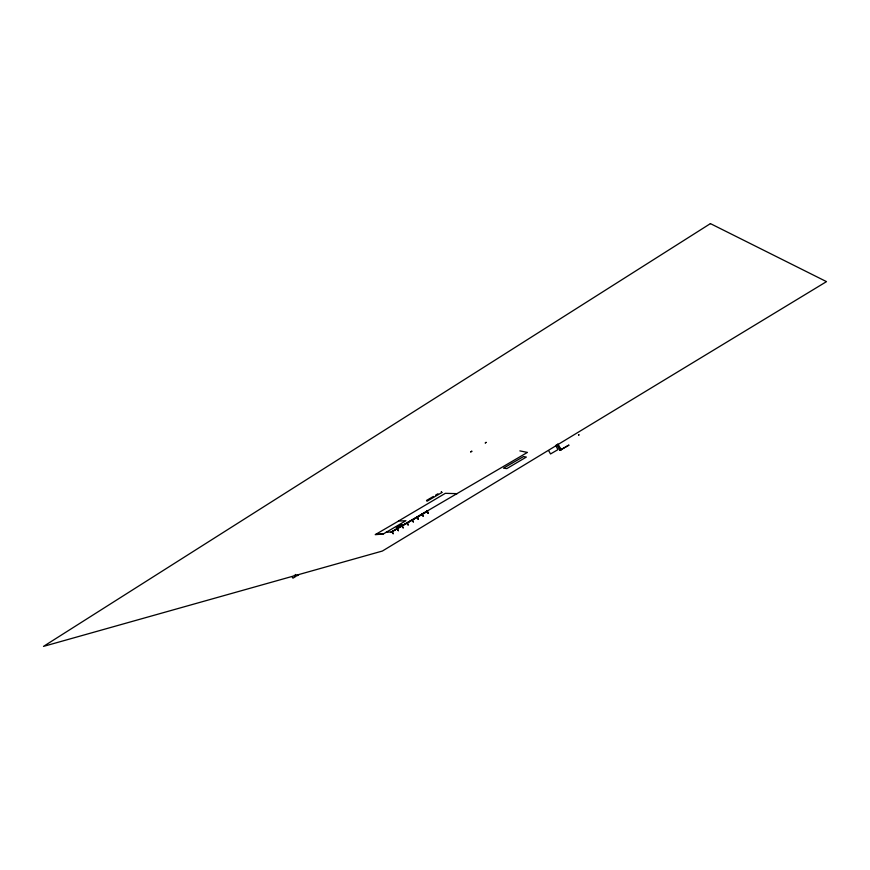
<?xml version="1.0" encoding="UTF-8"?>
<svg xmlns="http://www.w3.org/2000/svg" width="870" height="870" viewBox="0 0 870 870"><rect width="100%" height="100%" fill="white"/><g stroke="black" fill="none" stroke-linecap="round" stroke-linejoin="round"><path stroke-width="1.3" d="M298.801 574.733L296.452 576.103L295.572 574.461M433.423 496.433L426.539 500.446L427.018 501.229L441.84 492.55L441.394 491.757L441.84 492.55M435.663 495.095L437.98 493.768M398.58 521.043L375.22 534.658L383.137 534.06L405.931 520.717L398.449 521.054L445.331 493.323L457.163 493.66M398.395 530.689L397.177 528.46M406.703 522.826L408.367 524.849L407.04 522.631M413.359 521.935L412.13 519.705M418.252 519.009L417.121 516.78L418.35 519.009M423.255 516.084L422.026 513.855M426.691 511.114L428.355 513.148L427.029 510.918M393.425 533.604L392.098 531.385M403.375 527.775L402.06 525.556M578.539 434.924L579.181 434.859L578.604 434.946M568.762 445.146L559.975 450.279L568.882 445.179M485.59 442.797C484.024 443.591 487.396 441.732 485.83 442.525M375.807 534.387L383.442 533.81M386.117 532.309L391.511 531.918L527.427 452.411L519.868 450.888M397.96 526.763L397.079 526.818L401.092 524.936M560.019 450.345L556.865 444.668M557.92 444.048L561.193 449.757M557.529 444.276L560.802 449.986M555.538 445.331L557.985 449.616L550.536 453.955L548.709 450.747M426.778 511.114L428.018 513.343M421.689 514.05L423.005 516.28M416.686 516.987L418.013 519.205M412.032 519.705L413.261 521.935M406.801 522.826L408.019 525.056M401.712 525.752L403.038 527.97M397.079 528.471L398.297 530.7M391.761 531.581L393.088 533.799M294.397 575.157L295.278 576.799L292.929 578.169L292.048 576.527M470.724 451.889L471.801 451.247L470.724 451.889M710.42 223.612L43.5 646.388L382.398 551.036L826.5 281.63L710.42 223.612M400.624 524.654L396.318 527.176L401.842 524.588L400.624 524.654M426.702 511.342L391.076 532.222L427.648 511.31L426.702 511.342M511.549 463.471L503.502 468.18L506.829 468.593L526.339 457.065L523.577 456.565L511.549 463.471"/></g></svg>
